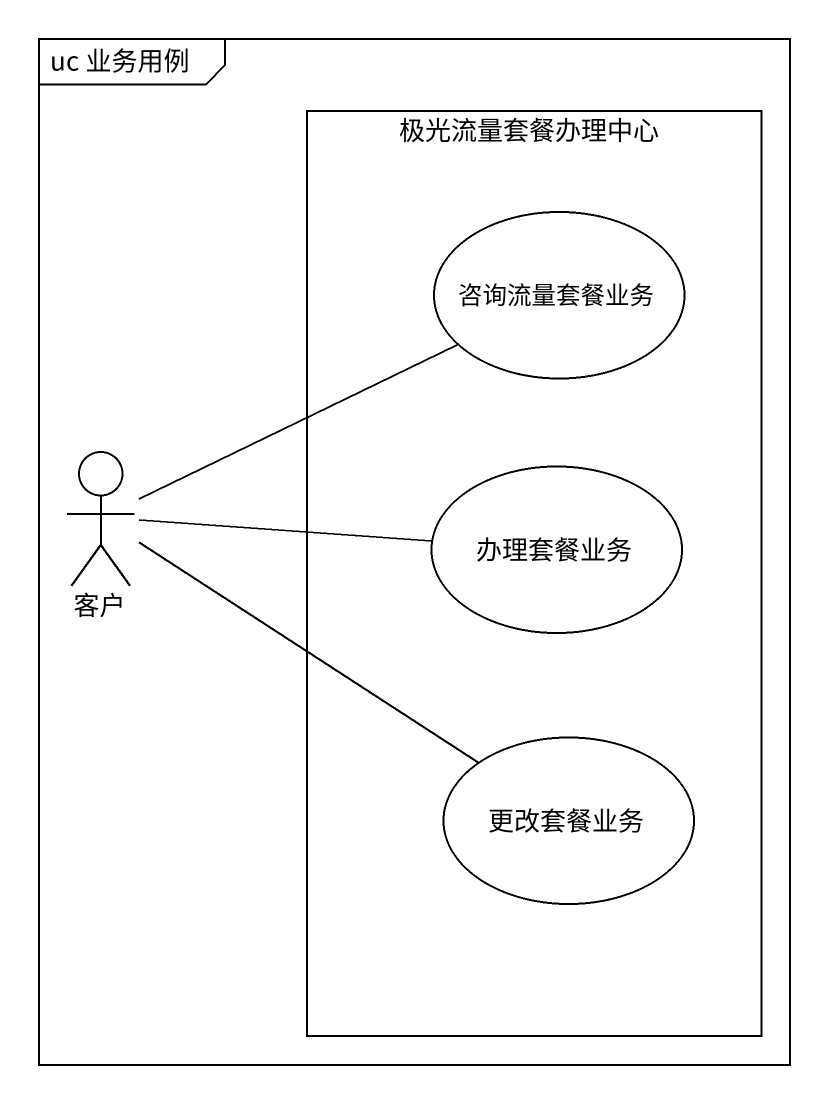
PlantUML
@startuml
mainframe uc 业务用例
rectangle 极光流量套餐办理中心 {
  usecase 咨询流量套餐业务
  usecase 办理套餐业务
  usecase 更改套餐业务
}
actor 客户
客户 -right- 咨询流量套餐业务
客户 -right- 办理套餐业务
客户 -right- 更改套餐业务
@enduml
